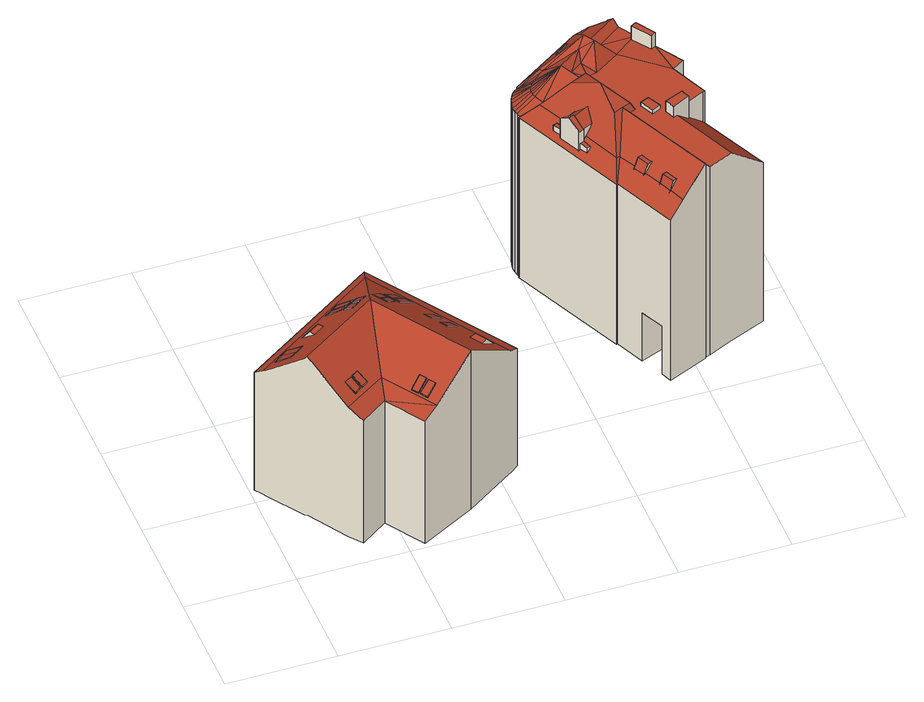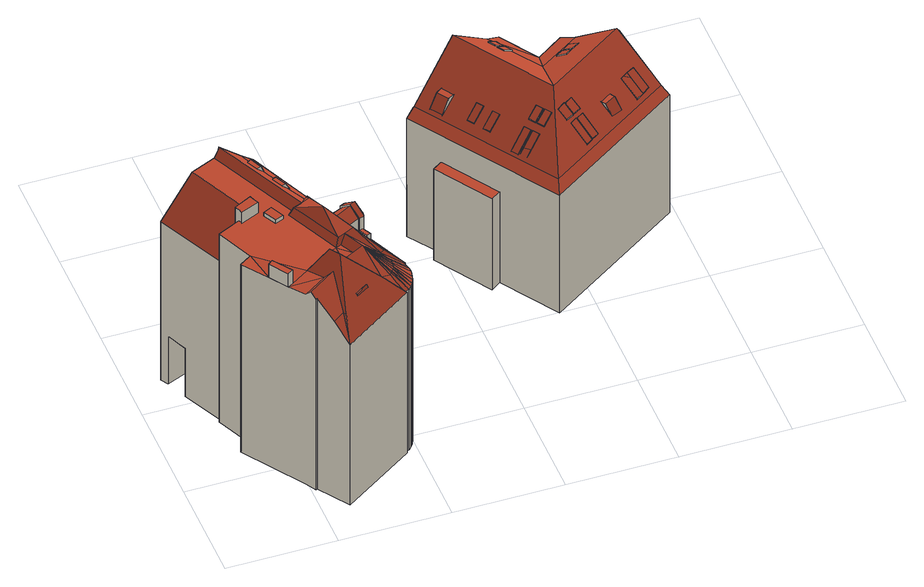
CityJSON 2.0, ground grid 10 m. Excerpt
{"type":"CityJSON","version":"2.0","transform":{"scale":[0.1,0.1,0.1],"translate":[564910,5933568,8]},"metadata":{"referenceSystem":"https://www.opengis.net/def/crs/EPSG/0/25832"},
"CityObjects":{
"building1":{"type":"Building","attributes":{"Grundfläche 2D":"230.881941","Grundhöhe NN":"8.252"},"children":["building1-1","building1-2","building1-3","building1-4","building1-5","building1-6","building1-7","building1-8","building1-9","building1-10","building1-11","building1-12","building1-13","building1-14","building1-15","building1-16","building1-17","building1-18"],"geometry":[{"type":"Solid","lod":"3","boundaries":[[[[0,1,2,3]],[[1,4,5,6,7,2]],[[6,8,9,7]],[[8,10,11,9]],[[12,13,11]],[[13,9,11]],[[13,14,7,9]],[[14,15,2,7]],[[15,16,17,3,2]],[[18,19,20,21]],[[18,21,22,23]],[[19,18,23,24]],[[20,19,24,25]],[[26,27,28,29,30,10,8,6,5,4,1,0,31,32]],[[11,10,30,33]],[[12,11,33,34]],[[14,13,12,34,35]],[[36,37,17,16,15,14,35,38]],[[20,25,39,3,17,37,22,21]],[[0,3,39,31]],[[36,38,35,34,33,30,29,28,27,26,32,31,39,25,24,23,22,37]]]],"semantics":{"surfaces":[{"type":"RoofSurface"},{"type":"WallSurface"},{"type":"GroundSurface"}],"values":[[0,0,0,0,0,0,0,0,0,0,1,1,1,1,1,1,1,1,1,1,2]]}}]},
"building1-1":{"type":"BuildingInstallation","parents":["building1"],"geometry":[{"type":"MultiSurface","lod":"3","boundaries":[[[40,41,42,43]],[[42,41,44,45]],[[43,42,45,46]],[[40,43,46,47]],[[41,40,47,44]]],"semantics":{"surfaces":[{"type":"RoofSurface"},{"type":"WallSurface"}],"values":[0,1,1,1,1]}}]},
"building1-2":{"type":"BuildingInstallation","parents":["building1"],"geometry":[{"type":"MultiSurface","lod":"3","boundaries":[[[48,49,50,51]],[[52,53,51,50]],[[48,51,53,54]],[[49,48,54,55]],[[55,52,50,49]]],"semantics":{"surfaces":[{"type":"RoofSurface"},{"type":"WallSurface"}],"values":[0,1,1,1,1]}}]},
"building1-3":{"type":"BuildingInstallation","parents":["building1"],"geometry":[{"type":"MultiSurface","lod":"3","boundaries":[[[56,57,58,59]],[[59,58,60,61]],[[56,59,61,62]],[[57,56,62,63]],[[58,57,63,60]]],"semantics":{"surfaces":[{"type":"RoofSurface"},{"type":"WallSurface"}],"values":[0,1,1,1,1]}}]},
"building1-4":{"type":"BuildingInstallation","parents":["building1"],"geometry":[{"type":"MultiSurface","lod":"3","boundaries":[[[64,65,66,67]],[[64,67,68,69]],[[67,66,70,68]],[[65,64,69,71]],[[66,65,71,70]]],"semantics":{"surfaces":[{"type":"RoofSurface"},{"type":"WallSurface"}],"values":[0,1,1,1,1]}}]},
"building1-5":{"type":"BuildingInstallation","parents":["building1"],"geometry":[{"type":"MultiSurface","lod":"3","boundaries":[[[72,73,74,75]],[[72,75,76,77]],[[76,75,74]],[[73,72,77]]],"semantics":{"surfaces":[{"type":"RoofSurface"},{"type":"WallSurface"}],"values":[0,0,1,1]}}]},
"building1-6":{"type":"BuildingInstallation","parents":["building1"],"geometry":[{"type":"MultiSurface","lod":"3","boundaries":[[[78,79,80,81]],[[79,78,82,83]],[[82,78,81]],[[83,80,79]]],"semantics":{"surfaces":[{"type":"RoofSurface"},{"type":"WallSurface"}],"values":[0,0,1,1]}}]},
"building1-7":{"type":"BuildingInstallation","parents":["building1"],"geometry":[{"type":"MultiSurface","lod":"3","boundaries":[[[84,85,86,87]],[[87,86,88,89]],[[84,87,89,90]],[[85,84,90,91]],[[86,85,91,88]]],"semantics":{"surfaces":[{"type":"RoofSurface"},{"type":"WallSurface"}],"values":[0,1,1,1,1]}}]},
"building1-8":{"type":"BuildingInstallation","parents":["building1"],"geometry":[{"type":"MultiSurface","lod":"3","boundaries":[[[92,93,94,95]],[[94,93,96,97]],[[95,94,97,98]],[[92,95,98,99]],[[93,92,99,96]]],"semantics":{"surfaces":[{"type":"RoofSurface"},{"type":"WallSurface"}],"values":[0,1,1,1,1]}}]},
"building1-9":{"type":"BuildingInstallation","parents":["building1"],"geometry":[{"type":"MultiSurface","lod":"3","boundaries":[[[100,101,102,103]],[[104,105,100,103]],[[101,100,105,106]],[[106,107,102,101]]],"semantics":{"surfaces":[{"type":"RoofSurface"},{"type":"WallSurface"}],"values":[0,1,1,1]}}]},
"building1-10":{"type":"BuildingInstallation","parents":["building1"],"geometry":[{"type":"MultiSurface","lod":"3","boundaries":[[[108,109,110,111]],[[111,110,112,113]],[[108,111,113,114]],[[109,108,114,115]],[[110,109,115,112]]],"semantics":{"surfaces":[{"type":"RoofSurface"},{"type":"WallSurface"}],"values":[0,1,1,1,1]}}]},
"building1-11":{"type":"BuildingInstallation","parents":["building1"],"geometry":[{"type":"MultiSurface","lod":"3","boundaries":[[[116,117,118,119]],[[119,118,120,121]],[[118,117,122,120]],[[116,119,121,123]],[[117,116,123,122]]],"semantics":{"surfaces":[{"type":"RoofSurface"},{"type":"WallSurface"}],"values":[0,1,1,1,1]}}]},
"building1-12":{"type":"BuildingInstallation","parents":["building1"],"geometry":[{"type":"MultiSurface","lod":"3","boundaries":[[[124,125,126,127]],[[125,124,128,129]],[[127,126,130,131]],[[124,127,131,128]],[[126,125,129,130]]],"semantics":{"surfaces":[{"type":"RoofSurface"},{"type":"WallSurface"}],"values":[0,1,1,1,1]}}]},
"building1-13":{"type":"BuildingInstallation","parents":["building1"],"geometry":[{"type":"MultiSurface","lod":"3","boundaries":[[[132,133,134,135]],[[135,134,136,137]],[[132,135,137,138]],[[133,132,138,139]],[[134,133,139,136]]],"semantics":{"surfaces":[{"type":"RoofSurface"},{"type":"WallSurface"}],"values":[0,1,1,1,1]}}]},
"building1-14":{"type":"BuildingInstallation","parents":["building1"],"geometry":[{"type":"MultiSurface","lod":"3","boundaries":[[[140,141,142,143]],[[143,142,144,145]],[[140,143,145,146]],[[141,140,146,147]],[[142,141,147,144]]],"semantics":{"surfaces":[{"type":"RoofSurface"},{"type":"WallSurface"}],"values":[0,1,1,1,1]}}]},
"building1-15":{"type":"BuildingInstallation","parents":["building1"],"geometry":[{"type":"MultiSurface","lod":"3","boundaries":[[[148,149,150,151]],[[151,150,152,153]],[[148,151,153,154]],[[149,148,154,155]],[[150,149,155,152]]],"semantics":{"surfaces":[{"type":"RoofSurface"},{"type":"WallSurface"}],"values":[0,1,1,1,1]}}]},
"building1-16":{"type":"BuildingInstallation","parents":["building1"],"geometry":[{"type":"MultiSurface","lod":"3","boundaries":[[[156,157,158,159]],[[159,158,160,161]],[[156,159,161,162]],[[157,156,162,163]],[[158,157,163,160]]],"semantics":{"surfaces":[{"type":"RoofSurface"},{"type":"WallSurface"}],"values":[0,1,1,1,1]}}]},
"building1-17":{"type":"BuildingInstallation","parents":["building1"],"geometry":[{"type":"MultiSurface","lod":"3","boundaries":[[[103,102,164,165]],[[166,104,103,165]],[[165,164,167,166]],[[107,167,164,102]]],"semantics":{"surfaces":[{"type":"RoofSurface"},{"type":"WallSurface"}],"values":[0,1,1,1]}}]},
"building1-18":{"type":"BuildingInstallation","parents":["building1"],"geometry":[{"type":"MultiSurface","lod":"3","boundaries":[[[168,169,170,171]],[[171,170,172,173]],[[168,171,173,174]],[[169,168,174,175]],[[170,169,175,172]]],"semantics":{"surfaces":[{"type":"RoofSurface"},{"type":"WallSurface"}],"values":[0,1,1,1,1]}}]},
"building2":{"type":"Building","attributes":{"Grundfläche 2D":"208.210728","Grundhöhe NN":"8.435"},"children":["building2-1","building2-2","building2-3","building2-4","building2-5","building2-6","building2-7","building2-8","building2-9","building2-10"],"geometry":[{"type":"Solid","lod":"3","boundaries":[[[[176,177,178,179,180]],[[177,181,182]],[[176,181,177]],[[183,184,185,181,176,180,186]],[[187,179,178]],[[187,188,179]],[[189,186,180]],[[180,188,189]],[[179,188,180]],[[190,186,189]],[[191,186,190]],[[187,192,193,194]],[[194,188,187]],[[195,196,192]],[[196,193,192]],[[197,198,195]],[[198,196,195]],[[199,200,197]],[[200,198,197]],[[199,201,202,200]],[[201,203,204,202]],[[203,205,206,204]],[[205,207,208,206]],[[207,209,210,211,208]],[[189,188,212]],[[212,202,204]],[[212,200,202]],[[212,198,200]],[[209,213,214,210]],[[215,216,217,218,219,214,213]],[[216,220,221,217]],[[222,223,224,225]],[[224,226,217,221]],[[227,228,229,221,220,230,231,232]],[[229,228,227,232,231,233,224,221]],[[224,223,234,226]],[[234,235,236,237]],[[224,233,238,239,225]],[[240,241,242,243,183,191,244,222,225,239,245,246,247]],[[247,246,245,248,249,250]],[[251,252,243]],[[253,254,183,243,252]],[[253,255,184]],[[184,183,254,253]],[[256,257,244]],[[244,190,256]],[[191,190,244]],[[255,258,185,184]],[[181,185,258,259,260,182]],[[212,256,189]],[[256,190,189]],[[256,212,236,257]],[[212,210,236]],[[212,188,194]],[[194,193,212]],[[212,196,198]],[[212,193,196]],[[212,208,211,210]],[[212,206,208]],[[212,204,206]],[[222,244,235,223]],[[235,234,223]],[[244,257,236,235]],[[236,210,237]],[[237,210,214]],[[237,214,219,218,217,226,234]],[[183,186,191]],[[241,240,247,250,249]],[[178,177,261,262]],[[187,178,262,263]],[[192,187,263,264]],[[195,192,264,265]],[[197,195,265,266]],[[199,197,266,267]],[[201,199,267,268]],[[203,201,268,269]],[[205,203,269,270]],[[207,205,270,271]],[[209,207,271,272]],[[213,209,272,273]],[[216,215,213,273,274]],[[220,216,274,275]],[[276,277,278,279,280,230,220,275]],[[281,238,233,231,230,280,282]],[[239,238,281,283]],[[284,248,245,239,283,285]],[[286,287,288,289,290,249,248,284]],[[241,249,290,291,242]],[[243,242,291,292]],[[251,243,292,293]],[[294,259,258,255,253,252,251,293,295]],[[177,182,260,296,261]],[[260,259,294,296]],[[279,278,287,286]],[[289,288,277,276]],[[276,275,274,273,272,271,270,269,268,267,266,265,264,263,262,261,296,294,295,293,292,291,290,289]],[[283,281,282,280,279,286,284,285]],[[278,277,288,287]]]],"semantics":{"surfaces":[{"type":"RoofSurface"},{"type":"WallSurface"},{"type":"GroundSurface"},{"type":"OuterCeilingSurface"}],"values":[[0,0,0,0,0,0,0,0,0,0,0,0,0,0,0,0,0,0,0,0,0,0,0,0,0,0,0,0,0,0,0,0,0,0,0,0,0,0,0,0,0,0,0,0,0,0,0,0,0,0,0,0,0,0,0,0,0,0,0,0,0,0,0,0,0,0,0,1,1,1,1,1,1,1,1,1,1,1,1,1,1,1,1,1,1,1,1,1,1,1,1,1,1,1,1,2,2,3]]}}]},
"building2-1":{"type":"BuildingInstallation","parents":["building2"],"geometry":[{"type":"MultiSurface","lod":"3","boundaries":[[[297,298,299,300]],[[297,300,301,302]],[[301,300,299]],[[298,297,302]]],"semantics":{"surfaces":[{"type":"RoofSurface"},{"type":"WallSurface"}],"values":[0,0,1,1]}}]},
"building2-2":{"type":"BuildingInstallation","parents":["building2"],"geometry":[{"type":"MultiSurface","lod":"3","boundaries":[[[303,304,305,306]],[[305,307,308,306]],[[308,307,309,218]],[[304,303,219,310]]],"semantics":{"surfaces":[{"type":"RoofSurface"},{"type":"WallSurface"}],"values":[0,0,1,1]}}]},
"building2-3":{"type":"BuildingInstallation","parents":["building2"],"geometry":[{"type":"MultiSurface","lod":"3","boundaries":[[[311,312,313,314]],[[315,311,314,316]],[[316,314,313,229]],[[312,311,315,228]]],"semantics":{"surfaces":[{"type":"RoofSurface"},{"type":"WallSurface"}],"values":[0,0,1,1]}}]},
"building2-4":{"type":"BuildingInstallation","parents":["building2"],"geometry":[{"type":"MultiSurface","lod":"3","boundaries":[[[317,318,319,320,321,322]],[[323,317,322,324,325,326,327]],[[328,329,330,331,320,319,318]],[[322,321,320,331,332,325,324]],[[333,334,335,327,326,325,332]],[[336,309,307,305,304,310,337,328,318,317,323,327,335]]],"semantics":{"surfaces":[{"type":"RoofSurface"},{"type":"WallSurface"}],"values":[0,0,1,1,1,1]}}]},
"building2-5":{"type":"BuildingInstallation","parents":["building2"],"geometry":[{"type":"MultiSurface","lod":"3","boundaries":[[[338,339,340,341,342]],[[340,343,344,341]],[[342,341,344,227]],[[345,343,340,339,338,232]]],"semantics":{"surfaces":[{"type":"RoofSurface"},{"type":"WallSurface"}],"values":[0,0,1,1]}}]},
"building2-6":{"type":"BuildingInstallation","parents":["building2"],"geometry":[{"type":"MultiSurface","lod":"3","boundaries":[[[346,347,335,334]],[[346,334,333,348]],[[347,346,348,349]],[[349,336,335,347]]],"semantics":{"surfaces":[{"type":"RoofSurface"},{"type":"WallSurface"}],"values":[0,1,1,1]}}]},
"building2-7":{"type":"BuildingInstallation","parents":["building2"],"geometry":[{"type":"MultiSurface","lod":"3","boundaries":[[[329,328,350,351]],[[337,352,350,328]],[[351,350,352,353]],[[329,351,353,330]]],"semantics":{"surfaces":[{"type":"RoofSurface"},{"type":"WallSurface"}],"values":[0,1,1,1]}}]},
"building2-8":{"type":"BuildingInstallation","parents":["building2"],"geometry":[{"type":"MultiSurface","lod":"3","boundaries":[[[354,355,356,357]],[[358,359,357,356]],[[354,357,359,360]],[[355,354,360,361]],[[356,355,361,358]]],"semantics":{"surfaces":[{"type":"RoofSurface"},{"type":"WallSurface"}],"values":[0,1,1,1,1]}}]},
"building2-9":{"type":"BuildingInstallation","parents":["building2"],"geometry":[{"type":"MultiSurface","lod":"3","boundaries":[[[362,363,364,365,366,367]],[[368,365,364,369]],[[370,367,366,365,368,371]],[[370,246,372,362,367]],[[250,240,369,364,363,362,372]]],"semantics":{"surfaces":[{"type":"RoofSurface"},{"type":"WallSurface"}],"values":[0,1,1,1,1]}}]},
"building2-10":{"type":"BuildingInstallation","parents":["building2"],"geometry":[{"type":"MultiSurface","lod":"3","boundaries":[[[373,374,375,376]],[[254,377,378,374,373]],[[378,252,375,374]],[[253,376,375,252]],[[373,376,253,254]]],"semantics":{"surfaces":[{"type":"RoofSurface"},{"type":"WallSurface"}],"values":[0,1,1,1,1]}}]}
},
"vertices":[
[4,115,135],[9,108,141],[128,187,141],[132,200,135],[11,105,144],[33,72,179],[35,71,181],[108,119,181],[58,35,148],[96,60,148],[67,23,140],[92,40,140],[115,5,140],[128,12,148],[165,32,181],[210,62,141],[211,62,140],[219,68,135],[208,103,105],[175,154,105],[166,148,105],[199,97,105],[199,97,3],[208,103,3],[175,154,3],[166,148,3],[11,105,3],[33,72,3],[35,71,3],[58,35,3],[67,23,3],[4,115,3],[9,108,3],[92,40,3],[115,5,3],[165,32,3],[211,62,3],[219,68,3],[210,62,3],[132,200,3],
[177,99,147],[173,105,147],[162,98,157],[166,92,157],[173,105,146],[162,98,156],[166,92,156],[177,99,146],
[68,45,152],[74,50,152],[69,58,159],[62,54,159],[69,58,158],[62,54,158],[68,45,151],[74,50,151],
[93,159,145],[87,155,145],[96,141,160],[102,145,160],[96,141,159],[102,145,159],[93,159,144],[87,155,144],
[90,134,163],[95,126,170],[102,131,170],[97,138,163],[97,138,162],[90,134,162],[102,131,169],[95,126,169],
[56,124,157],[59,119,157],[69,126,157],[66,130,157],[62,136,146],[52,130,146],
[192,67,155],[185,77,155],[179,74,155],[186,63,155],[200,72,143],[193,83,143],
[123,21,151],[132,27,159],[128,33,159],[119,28,151],[128,33,158],[119,28,150],[123,21,150],[132,27,158],
[118,29,151],[127,35,159],[123,41,159],[114,35,151],[127,35,158],[123,41,158],[114,35,150],[118,29,150],
[21,111,145],[30,98,159],[37,102,159],[28,116,145],[28,116,144],[21,111,144],[30,98,158],[37,102,158],
[98,139,163],[103,131,171],[110,136,170],[105,143,163],[110,136,169],[105,143,162],[98,139,162],[103,131,170],
[76,51,152],[82,55,152],[76,63,159],[70,59,159],[76,63,158],[70,59,158],[82,55,151],[76,51,151],
[149,150,143],[145,156,143],[130,146,157],[134,140,157],[149,150,142],[145,156,142],[130,146,156],[134,140,156],
[129,137,162],[125,143,162],[116,137,169],[120,131,169],[116,137,168],[120,131,168],[129,137,161],[125,143,161],
[86,154,145],[80,150,145],[89,137,160],[95,141,160],[89,137,159],[95,141,159],[86,154,144],[80,150,144],
[134,130,162],[130,136,162],[121,130,169],[125,124,169],[121,130,168],[125,124,168],[134,130,161],[130,136,161],
[168,113,147],[164,119,147],[153,112,157],[157,106,157],[153,112,156],[157,106,156],[168,113,146],[164,119,146],
[44,107,159],[35,121,145],[35,121,144],[44,107,158],
[154,143,143],[150,149,143],[135,139,157],[139,133,157],[135,139,156],[139,133,156],[154,143,142],[150,149,142],
[373,345,202],[376,363,184],[310,319,184],[328,315,202],[365,308,235],[375,343,202],[385,350,202],[390,297,215],[380,311,216],[373,314,223],[371,299,235],[311,318,184],[330,312,202],[359,304,225],[358,296,216],[367,282,215],[307,316,184],[319,306,198],[321,308,198],[304,313,184],[318,305,198],[302,310,184],[316,302,198],[300,306,184],[315,300,198],[299,302,184],[314,297,198],[298,296,184],[314,295,198],[298,292,184],[314,292,198],[299,288,184],[315,289,198],[300,284,184],[319,280,198],[316,287,198],[339,292,223],[299,284,184],[315,278,198],[314,251,184],[347,179,184],[353,195,198],[338,229,198],[330,247,198],[348,180,184],[356,196,198],[381,228,215],[377,229,223],[369,226,223],[376,226,215],[361,222,223],[376,153,198],[369,169,198],[364,180,198],[374,122,184],[387,128,198],[381,142,198],[410,138,223],[358,248,235],[355,276,223],[348,273,223],[339,269,223],[411,139,221],[415,141,215],[422,220,215],[441,229,215],[443,230,215],[428,264,215],[358,279,215],[438,151,215],[411,210,215],[409,214,215],[471,165,182],[441,229,182],[422,220,202],[439,271,215],[423,295,216],[412,312,216],[407,309,216],[402,326,217],[347,289,215],[353,277,215],[399,331,223],[396,336,218],[395,335,218],[376,363,4],[310,319,4],[311,318,4],[307,316,4],[304,313,4],[302,310,4],[300,306,4],[299,302,4],[298,296,4],[298,292,4],[299,288,4],[300,284,4],[299,284,4],[347,179,4],[348,180,4],[360,153,4],[360,153,58],[370,132,58],[370,132,4],[374,122,4],[411,139,4],[410,138,4],[415,141,4],[471,165,4],[438,151,4],[467,172,4],[467,172,58],[459,191,58],[459,191,4],[441,229,4],[443,230,4],[428,264,4],[439,271,4],[396,336,4],[402,326,4],[395,335,4],
[347,323,208],[348,322,208],[359,330,208],[358,331,208],[358,331,205],[346,324,205],
[336,250,208],[326,245,208],[330,236,216],[345,244,216],[334,227,208],[345,232,208],[334,227,194],[326,245,194],
[372,171,206],[376,173,206],[371,183,206],[367,182,206],[367,169,196],[362,179,196],
[330,236,218],[325,246,209],[322,245,209],[321,244,209],[321,243,211],[325,234,218],[334,227,210],[330,225,210],[330,224,209],[331,224,209],[335,226,209],[325,246,196],[322,245,196],[322,245,190],[321,244,188],[330,224,188],[331,224,190],[331,224,196],[335,226,196],[335,226,194],[325,246,194],
[380,142,196],[381,142,199],[384,144,206],[379,155,206],[375,153,196],[388,146,206],[384,157,206],[384,144,202],
[335,217,196],[338,218,196],[335,217,190],[338,218,194],
[322,254,196],[318,253,196],[322,254,194],[318,253,190],
[393,218,219],[401,222,219],[395,234,219],[387,231,219],[395,234,215],[387,231,215],[393,218,215],[401,222,215],
[424,216,227],[422,220,227],[421,224,227],[404,217,227],[406,213,227],[408,208,227],[404,217,215],[421,224,215],[408,208,215],[406,213,215],[424,216,202],
[407,309,231],[419,292,231],[423,295,231],[412,312,231],[417,295,216],[419,292,216]
]}
